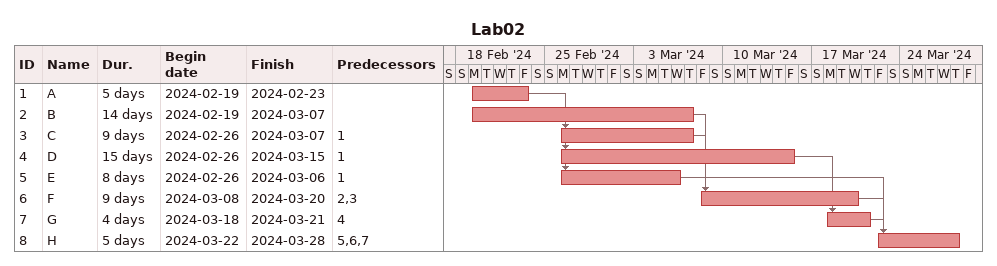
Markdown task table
Lab02

| ID | Task | Duration | Start | Finish | Predecessors |
|---|---|---|---|---|---|
| 1 | A | 5d | 2024-02-19 | 2024-02-23 |  |
| 2 | B | 14d | 2024-02-19 | 2024-03-07 |  |
| 3 | C | 9d | 2024-02-26 | 2024-03-07 | 1 |
| 4 | D | 15d | 2024-02-26 | 2024-03-15 | 1 |
| 5 | E | 8d | 2024-02-26 | 2024-03-06 | 1 |
| 6 | F | 9d | 2024-03-08 | 2024-03-20 | 2, 3 |
| 7 | G | 4d | 2024-03-18 | 2024-03-21 | 4 |
| 8 | H | 5d | 2024-03-22 | 2024-03-28 | 5, 6, 7 |
